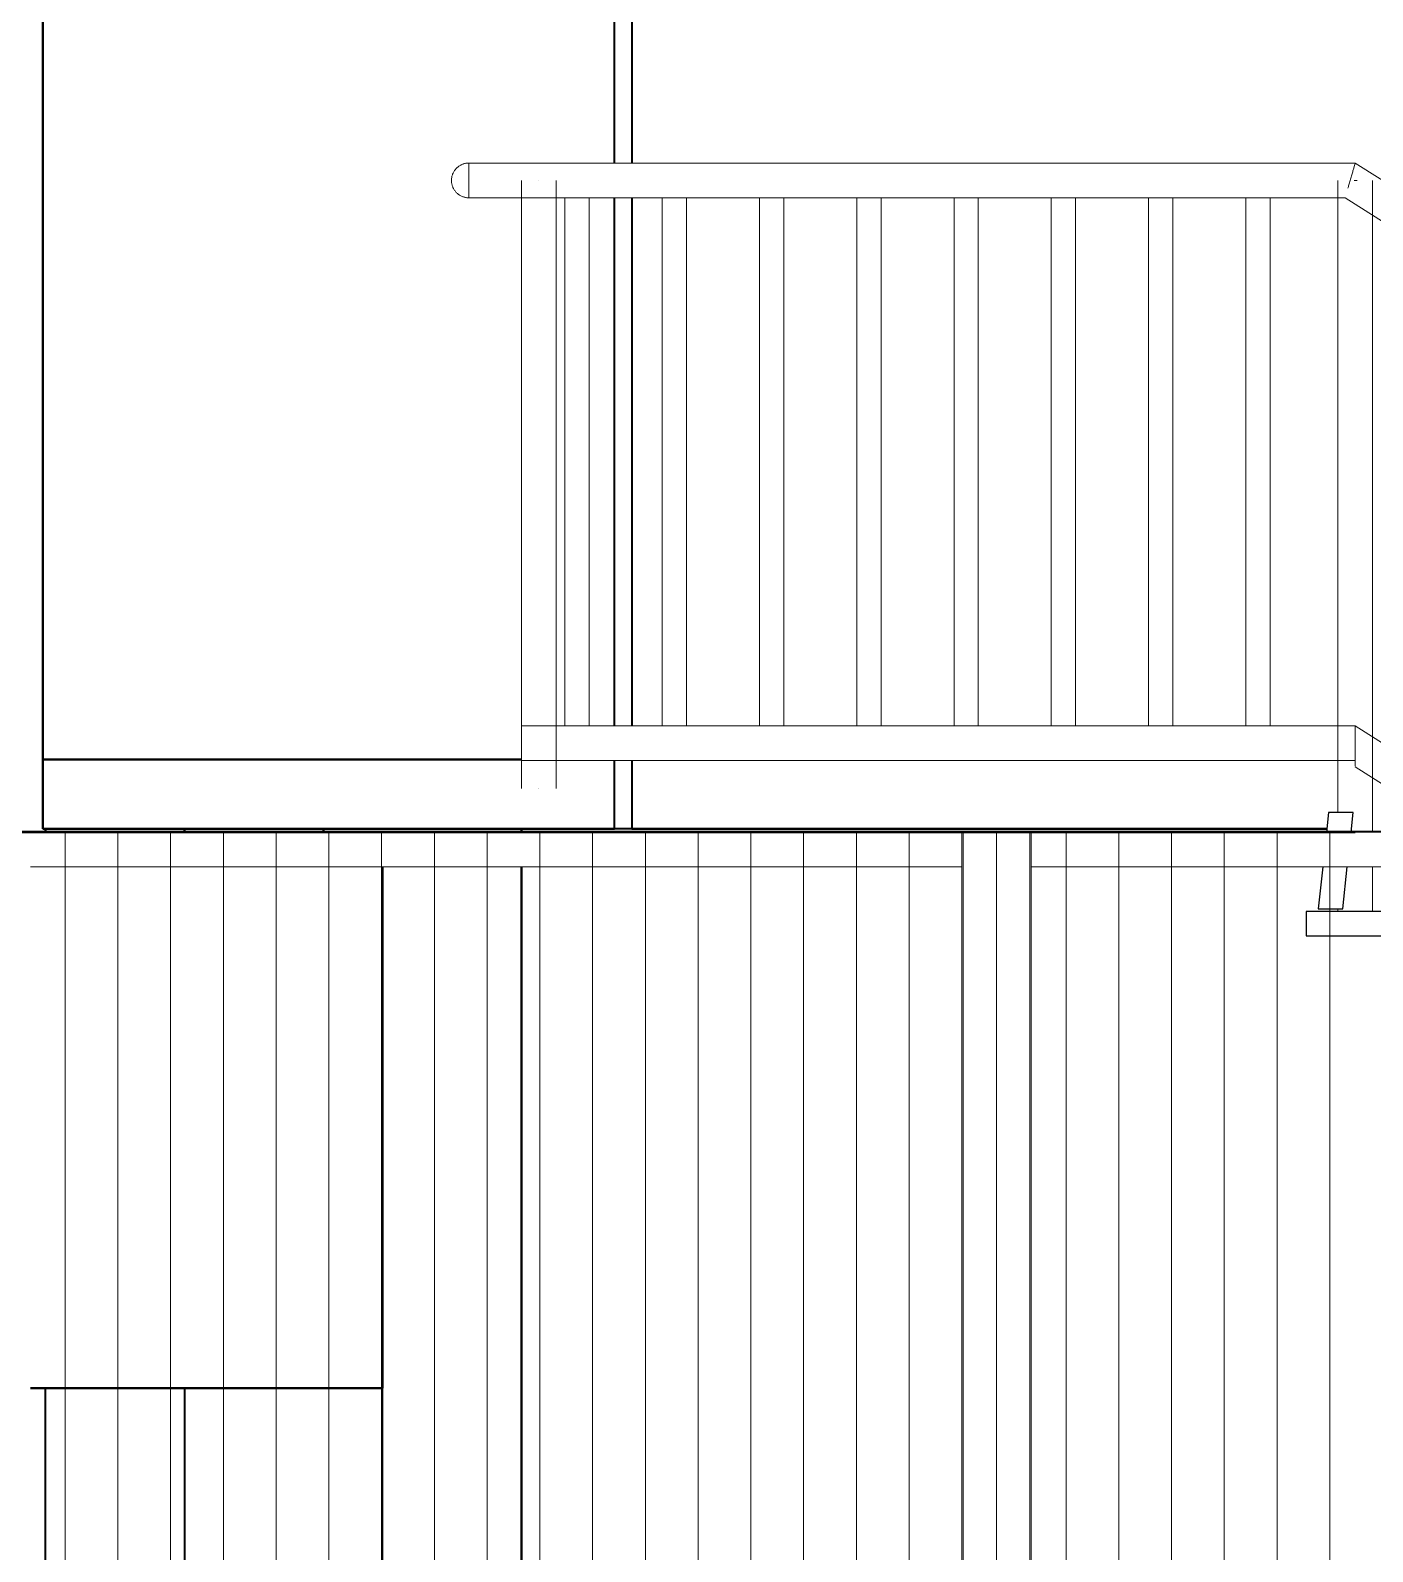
# Model space of a CAD drawing. Header units: millimetres. Extents: x -153298 to 620751, y -313239 to 250031.
# Drawn here: x 97261 to 99193, y -283537 to -281348 of the extents above; entities that cross this region are included whole.
import ezdxf

# ---------------------------------------------------------------- set-up
doc = ezdxf.new("R2010")
doc.units = ezdxf.units.MM
for name, color, linetype, lineweight in [('A-FLOR-E', 7, 'Continuous', 35), ('A-FLOR-HRAL', 7, 'Continuous', 25), ('A-GENM', 7, 'Continuous', 9), ('A-GLAZ-CURT', 7, 'Continuous', 9), ('I-WALL-E', 7, 'Continuous', 35), ('S-STRS-E', 7, 'Continuous', 25), ('WALL-E', 7, 'Continuous', 35)]:
    doc.layers.add(name, color=color, linetype=linetype, lineweight=lineweight)

# ---------------------------------------------------------------- blocks, each defined once
blk = doc.blocks.new('DPA_CP_Entrance Louver Grill Vertical Z - Louver Grill Vertical Z-V9-2120-01 ENTRANCE 1 SECTION A')
at = {"layer": 'A-GLAZ-CURT', "color": 7}
for p, q in [((-886039, 113945.1), (-884598.5, 113945.1)), ((-886039, 113945.1), (-884598.5, 113945.1)), ((-884598.5, 113945.1), (-884648.5, 113945.1)), ((-884648.5, 113945.1), (-884598.5, 113945.1)), ((-884648.5, 113945.1), (-884646.5, 113945.1)), ((-884598.5, 113945.1), (-884648.5, 113945.1)), ((-884648.5, 106137.3), (-884648.5, 113945.1)), ((-884648.5, 113945.1), (-884648.5, 106137.3)), ((-884646.5, 113945.1), (-884598.5, 113945.1)), ((-884646.5, 113945.1), (-884646.5, 106137.3)), ((-884646.5, 113945.1), (-884646.5, 106137.3)), ((-884598.5, 106137.3), (-884598.5, 113945.1)), ((-884598.5, 113945.1), (-884598.5, 106137.3)), ((-884598.5, 113945.1), (-884598.5, 106137.3)), ((-884598.5, 113945.1), (-884598.5, 106137.3)), ((-884598.5, 113895.1), (-884598.5, 113945.1)), ((-884598.5, 113945.1), (-884598.5, 113895.1)), ((-884648.5, 113895.1), (-885989, 113895.1)), ((-885989, 113895.1), (-884648.5, 113895.1)), ((-884648.5, 113895.1), (-884648.5, 106137.3)), ((-884648.5, 113895.1), (-884648.5, 106137.3))]:
    blk.add_line(p, q, dxfattribs=at)
blk = doc.blocks.new('DPA_CP_Entrance Louver Grill Vertical Z - Louver Grill Vertical Z-V10-2120-01 ENTRANCE 1 SECTION A')
at = {"layer": 'A-GLAZ-CURT', "color": 7}
for p, q in [((-884548.5, 113945.1), (-884598.5, 113945.1)), ((-884598.5, 113945.1), (-884548.5, 113945.1)), ((-884598.5, 113945.1), (-884598.5, 106137.3)), ((-884598.5, 113945.1), (-884598.5, 106137.3)), ((-884548.5, 113945.1), (-884598.5, 113945.1)), ((-884598.5, 113945.1), (-884550.5, 113945.1)), ((-884598.5, 106137.3), (-884598.5, 113945.1)), ((-884598.5, 106137.3), (-884598.5, 113945.1)), ((-884598.5, 113895.1), (-884598.5, 113945.1)), ((-884598.5, 113945.1), (-884598.5, 113895.1)), ((-884598.5, 113945.1), (-883157.9, 113945.1)), ((-884598.5, 113945.1), (-883157.9, 113945.1)), ((-884550.5, 113945.1), (-884548.5, 113945.1)), ((-884550.5, 106137.3), (-884550.5, 113945.1)), ((-884550.5, 106137.3), (-884550.5, 113945.1)), ((-884548.5, 106137.3), (-884548.5, 113945.1)), ((-884548.5, 113945.1), (-884548.5, 106137.3)), ((-884548.5, 106137.3), (-884548.5, 113895.1)), ((-884548.5, 113895.1), (-884548.5, 106137.3)), ((-883207.9, 113895.1), (-884548.5, 113895.1)), ((-884548.5, 113895.1), (-883207.9, 113895.1))]:
    blk.add_line(p, q, dxfattribs=at)
blk = doc.blocks.new('GM_Louver Grill Vertical Z - Z Profile-V55-2120-01 ENTRANCE 1 SECTION A')
at = {"layer": 'A-GENM', "color": 7}
blk.add_line((-882906.1, 106137.3), (-882906.1, 113945.1), dxfattribs=at)
blk = doc.blocks.new('GM_Louver Grill Vertical Z - Z Profile-V87-2120-01 ENTRANCE 1 SECTION A')
at = {"layer": 'A-GENM', "color": 7}
blk.add_line((-884498.5, 106137.3), (-884498.5, 113945.1), dxfattribs=at)
blk = doc.blocks.new('Railing - Half Circle_25mm-V282-2120-01 ENTRANCE 1 SECTION A')
at = {"layer": 'A-FLOR-HRAL', "color": 7, "lineweight": 9}
for p, q in [((-885358, 114883.3), (-885358, 114907)), ((-885358, 114907), (-885358, 114883.3)), ((-885358, 114883.3), (-885358, 114859.5)), ((-885358, 114859.5), (-885358, 114883.3))]:
    blk.add_line(p, q, dxfattribs=at)
at = {"layer": 'A-FLOR-HRAL', "color": 7, "lineweight": 9, "flags": 128}
for points in [[(-885373.1, 114903.2), (-885372.3, 114903.7), (-885371.5, 114904.3), (-885370.7, 114904.8), (-885369.8, 114905.3), (-885368.9, 114905.8), (-885368, 114906.2), (-885367.1, 114906.6), (-885366.1, 114906.9), (-885365.2, 114907.2), (-885364.2, 114907.5), (-885363.2, 114907.7), (-885362.2, 114907.9), (-885361.3, 114908.1), (-885360.3, 114908.2), (-885359.3, 114908.2), (-885358.3, 114908.3), (-885358, 114908.3)], [(-885383, 114883.3), (-885383, 114884.3), (-885382.9, 114885.3), (-885382.8, 114886.3), (-885382.7, 114887.3), (-885382.5, 114888.2), (-885382.3, 114889.2), (-885382, 114890.2), (-885381.7, 114891.1), (-885381.4, 114892.1), (-885381, 114893), (-885380.6, 114893.9), (-885380.2, 114894.8), (-885379.7, 114895.7), (-885379.2, 114896.5), (-885378.6, 114897.4), (-885378.1, 114898.2), (-885377.4, 114899), (-885376.8, 114899.8), (-885376.1, 114900.5), (-885375.4, 114901.2)], [(-885375.2, 114865.1), (-885375.9, 114865.9), (-885376.6, 114866.6), (-885377.3, 114867.3), (-885377.9, 114868.1), (-885378.5, 114868.9), (-885379, 114869.8), (-885379.6, 114870.6), (-885380, 114871.5), (-885380.5, 114872.4), (-885380.9, 114873.3), (-885381.3, 114874.2), (-885381.6, 114875.1), (-885382, 114876.1), (-885382.2, 114877.1), (-885382.4, 114878), (-885382.6, 114879), (-885382.8, 114880), (-885382.9, 114881), (-885383, 114882), (-885383, 114883), (-885383, 114883.3)], [(-885368.6, 114860.7), (-885369.5, 114861.1), (-885370.4, 114861.6), (-885371.3, 114862.1), (-885372.1, 114862.6), (-885372.9, 114863.2)], [(-885358, 114858.3), (-885359, 114858.3), (-885360, 114858.3), (-885361, 114858.4), (-885362, 114858.6), (-885363, 114858.8), (-885363.9, 114859), (-885364.9, 114859.2), (-885365.9, 114859.5), (-885366.8, 114859.9)]]:
    blk.add_lwpolyline(points, dxfattribs=at)
blk = doc.blocks.new('Railing - Post_50mm-18334303-2120-01 ENTRANCE 1 SECTION A')
at = {"layer": 'A-FLOR-HRAL', "color": 7, "lineweight": 9}
for p, q in [((-884089.9, 114883.3), (-884089.9, 114883.3)), ((-884082.4, 113830.8), (-884082.4, 113830.8)), ((-884082.4, 113830.8), (-884082.4, 113830.8))]:
    blk.add_line(p, q, dxfattribs=at)
blk = doc.blocks.new('Railing - Post_50mm-V316-2120-01 ENTRANCE 1 SECTION A')
at = {"layer": 'A-FLOR-HRAL', "color": 7, "lineweight": 9}
for p, q in [((-885257.4, 114883.3), (-885257.4, 114883.3)), ((-885257.4, 114883.3), (-885257.4, 114883.3)), ((-885257.4, 114008.3), (-885257.4, 114008.3)), ((-885257.4, 114008.3), (-885257.4, 114008.3))]:
    blk.add_line(p, q, dxfattribs=at)
blk = doc.blocks.new('Railing - Railing-15920061-2120-01 ENTRANCE 1 SECTION A')
at = {"layer": 'A-FLOR-HRAL', "color": 7, "lineweight": 9}
for p, q in [((-884082.4, 114073.3), (-884082.4, 114097.4)), ((-884082.4, 114097.4), (-884082.4, 114073.3)), ((-884082.4, 114073.3), (-884082.4, 114055.6)), ((-884082.4, 114055.6), (-884082.4, 114073.3)), ((-884082.4, 114055.5), (-884082.4, 114049.1)), ((-884082.4, 114049.1), (-884082.4, 114055.5))]:
    blk.add_line(p, q, dxfattribs=at)
at = {"layer": 'A-FLOR-HRAL', "color": 7, "lineweight": 9, "flags": 128}
for points in [[(-884082.4, 114068.7), (-884082.4, 114076.3), (-884082.4, 114083.5), (-884082.4, 114089.6), (-884082.4, 114094.3), (-884082.4, 114097.3)], [(-884082.4, 114097.3), (-884082.4, 114094.3), (-884082.4, 114089.6), (-884082.4, 114083.5), (-884082.4, 114076.3), (-884082.4, 114068.7)], [(-884082.4, 114068.7), (-884082.4, 114061), (-884082.4, 114053.9), (-884082.4, 114047.7), (-884082.4, 114043), (-884082.4, 114040.1)], [(-884082.4, 114040.1), (-884082.4, 114043), (-884082.4, 114047.7), (-884082.4, 114053.9), (-884082.4, 114061), (-884082.4, 114068.7)]]:
    blk.add_lwpolyline(points, dxfattribs=at)
at = {"color": 7}
for name in ['Railing - Post_50mm-V316-2120-01 ENTRANCE 1 SECTION A', 'Railing - Post_50mm-18334303-2120-01 ENTRANCE 1 SECTION A']:
    blk.add_blockref(name, (0, 0), dxfattribs=at)
blk = doc.blocks.new('Top Rail Type - Half Circle_25mm-V318-2120-01 ENTRANCE 1 SECTION A')
at = {"layer": 'A-FLOR-HRAL', "color": 7, "lineweight": 9}
for p, q in [((-885358, 114883.3), (-885358, 114907)), ((-885358, 114907), (-885358, 114883.3)), ((-885358, 114883.3), (-885358, 114859.5)), ((-885358, 114859.5), (-885358, 114883.3))]:
    blk.add_line(p, q, dxfattribs=at)
at = {"layer": 'A-FLOR-HRAL', "color": 7, "lineweight": 9, "flags": 128}
for points in [[(-885373.1, 114903.2), (-885372.3, 114903.7), (-885371.5, 114904.3), (-885370.7, 114904.8), (-885369.8, 114905.3), (-885368.9, 114905.8), (-885368, 114906.2), (-885367.1, 114906.6), (-885366.1, 114906.9), (-885365.2, 114907.2), (-885364.2, 114907.5), (-885363.2, 114907.7), (-885362.2, 114907.9), (-885361.3, 114908.1), (-885360.3, 114908.2), (-885359.3, 114908.2), (-885358.3, 114908.3), (-885358, 114908.3)], [(-885383, 114883.3), (-885383, 114884.3), (-885382.9, 114885.3), (-885382.8, 114886.3), (-885382.7, 114887.3), (-885382.5, 114888.2), (-885382.3, 114889.2), (-885382, 114890.2), (-885381.7, 114891.1), (-885381.4, 114892.1), (-885381, 114893), (-885380.6, 114893.9), (-885380.2, 114894.8), (-885379.7, 114895.7), (-885379.2, 114896.5), (-885378.6, 114897.4), (-885378.1, 114898.2), (-885377.4, 114899), (-885376.8, 114899.8), (-885376.1, 114900.5), (-885375.4, 114901.2)], [(-885375.2, 114865.1), (-885375.9, 114865.9), (-885376.6, 114866.6), (-885377.3, 114867.3), (-885377.9, 114868.1), (-885378.5, 114868.9), (-885379, 114869.8), (-885379.6, 114870.6), (-885380, 114871.5), (-885380.5, 114872.4), (-885380.9, 114873.3), (-885381.3, 114874.2), (-885381.6, 114875.1), (-885382, 114876.1), (-885382.2, 114877.1), (-885382.4, 114878), (-885382.6, 114879), (-885382.8, 114880), (-885382.9, 114881), (-885383, 114882), (-885383, 114883), (-885383, 114883.3)], [(-885368.6, 114860.7), (-885369.5, 114861.1), (-885370.4, 114861.6), (-885371.3, 114862.1), (-885372.1, 114862.6), (-885372.9, 114863.2)], [(-885358, 114858.3), (-885359, 114858.3), (-885360, 114858.3), (-885361, 114858.4), (-885362, 114858.6), (-885363, 114858.8), (-885363.9, 114859), (-885364.9, 114859.2), (-885365.9, 114859.5), (-885366.8, 114859.9)]]:
    blk.add_lwpolyline(points, dxfattribs=at)
blk = doc.blocks.new('Top Rail Type - Top Rail_Internal_-15920065-2120-01 ENTRANCE 1 SECTION A')
at = {"layer": 'A-FLOR-HRAL', "color": 7, "lineweight": 9}
for p, q in [((-885358, 114905.6), (-885358, 114907.4)), ((-885358, 114907.4), (-885358, 114905.6)), ((-885358, 114883.3), (-885358, 114904.9)), ((-885358, 114904.9), (-885358, 114883.3)), ((-885358, 114883.3), (-885358, 114859.1)), ((-885358, 114859.1), (-885358, 114883.3))]:
    blk.add_line(p, q, dxfattribs=at)
for points in [[(-884089.6, 114883.3), (-884089, 114885.5), (-884087.7, 114889.8), (-884086, 114895.9), (-884084.4, 114901.1), (-884083.3, 114905.2), (-884082.8, 114906.9), (-884082.6, 114907.4)], [(-884082.6, 114907.4), (-884082.8, 114906.8), (-884083.3, 114905.2), (-884084.4, 114901.1), (-884086, 114895.9), (-884087.7, 114889.8), (-884089, 114885.5), (-884089.6, 114883.3)]]:
    blk.add_open_spline(points, degree=3, dxfattribs=at)
blk = doc.blocks.new('Railing - Half Circle_25mm-V319-2120-01 ENTRANCE 1 SECTION A')
at = {"layer": 'A-FLOR-HRAL', "color": 7, "lineweight": 9}
for p, q in [((-885358, 114883.3), (-885358, 114907)), ((-885358, 114907), (-885358, 114883.3)), ((-885358, 114883.3), (-885358, 114859.5)), ((-885358, 114859.5), (-885358, 114883.3))]:
    blk.add_line(p, q, dxfattribs=at)
at = {"layer": 'A-FLOR-HRAL', "color": 7, "lineweight": 9, "flags": 128}
for points in [[(-885383, 114883.3), (-885383, 114884.3), (-885382.9, 114885.3), (-885382.8, 114886.3), (-885382.7, 114887.3), (-885382.5, 114888.2), (-885382.3, 114889.2), (-885382, 114890.2), (-885381.7, 114891.1), (-885381.4, 114892.1), (-885381, 114893), (-885380.6, 114893.9), (-885380.2, 114894.8), (-885379.7, 114895.7), (-885379.2, 114896.5), (-885378.6, 114897.4), (-885378.1, 114898.2), (-885377.4, 114899), (-885376.8, 114899.8), (-885376.1, 114900.5), (-885375.4, 114901.2), (-885374.7, 114901.9), (-885373.9, 114902.5), (-885373.1, 114903.2), (-885372.3, 114903.7), (-885371.5, 114904.3), (-885370.7, 114904.8), (-885369.8, 114905.3), (-885368.9, 114905.8), (-885368, 114906.2), (-885367.1, 114906.6), (-885366.1, 114906.9), (-885365.2, 114907.2), (-885364.2, 114907.5), (-885363.2, 114907.7), (-885362.2, 114907.9), (-885361.3, 114908.1), (-885360.3, 114908.2), (-885359.3, 114908.2), (-885358.3, 114908.3), (-885358, 114908.3)], [(-885358, 114858.3), (-885359, 114858.3), (-885360, 114858.3), (-885361, 114858.4), (-885362, 114858.6), (-885363, 114858.8), (-885363.9, 114859), (-885364.9, 114859.2), (-885365.9, 114859.5), (-885366.8, 114859.9), (-885367.7, 114860.2), (-885368.6, 114860.7), (-885369.5, 114861.1), (-885370.4, 114861.6), (-885371.3, 114862.1), (-885372.1, 114862.6), (-885372.9, 114863.2), (-885373.7, 114863.8), (-885374.5, 114864.5), (-885375.2, 114865.1), (-885375.9, 114865.9), (-885376.6, 114866.6), (-885377.3, 114867.3), (-885377.9, 114868.1), (-885378.5, 114868.9), (-885379, 114869.8), (-885379.6, 114870.6), (-885380, 114871.5), (-885380.5, 114872.4), (-885380.9, 114873.3), (-885381.3, 114874.2), (-885381.6, 114875.1), (-885382, 114876.1), (-885382.2, 114877.1), (-885382.4, 114878), (-885382.6, 114879), (-885382.8, 114880), (-885382.9, 114881), (-885383, 114882), (-885383, 114883), (-885383, 114883.3)]]:
    blk.add_lwpolyline(points, dxfattribs=at)
blk = doc.blocks.new('Railing - 35mm-14343221-2120-01 ENTRANCE 1 SECTION A')
at = {"layer": 'A-FLOR-HRAL', "color": 7, "lineweight": 9}
for p, q in [((-890509.9, 114795.1), (-890509.9, 114035.1)), ((-890492.4, 114795.1), (-890509.9, 114795.1)), ((-890474.9, 114795.1), (-890492.4, 114795.1)), ((-890474.9, 114035.1), (-890474.9, 114795.1)), ((-890509.9, 114035.1), (-890492.4, 114035.1)), ((-890492.4, 114035.1), (-890474.9, 114035.1))]:
    blk.add_line(p, q, dxfattribs=at)
blk = doc.blocks.new('Railing - Post_50mm-V339-2120-01 ENTRANCE 1 SECTION A')
at = {"layer": 'A-FLOR-HRAL', "color": 7, "lineweight": 9}
for p, q in [((-884107.4, 113973.3), (-884107.4, 114883.3)), ((-884089.9, 114883.3), (-884089.9, 114883.3)), ((-884084, 114883.3), (-884082.4, 114883.3)), ((-884082.4, 114883.3), (-884079.7, 114883.3)), ((-884057.4, 114883.3), (-884057.4, 113945.1)), ((-884057.4, 113895.1), (-884057.4, 113830.8)), ((-884107.4, 113830.8), (-884107.4, 113834.8)), ((-884082.4, 113830.8), (-884082.4, 113830.8)), ((-884082.4, 113830.8), (-884082.4, 113830.8))]:
    blk.add_line(p, q, dxfattribs=at)
blk = doc.blocks.new('Railing - Post_50mm-V50-2120-01 ENTRANCE 1 SECTION A')
at = {"layer": 'A-FLOR-HRAL', "color": 7, "lineweight": 9}
for p, q in [((-890797.4, 114820.1), (-890797.4, 113945.1)), ((-890772.4, 114820.1), (-890772.4, 114820.1)), ((-890772.4, 114820.1), (-890772.4, 114820.1)), ((-890747.4, 113945.1), (-890747.4, 114820.1)), ((-890772.4, 113945.1), (-890772.4, 113945.1)), ((-890772.4, 113945.1), (-890772.4, 113945.1))]:
    blk.add_line(p, q, dxfattribs=at)
blk = doc.blocks.new('Railing - Railing-15921398-2120-01 ENTRANCE 1 SECTION A')
at = {"layer": 'A-FLOR-HRAL', "color": 7, "lineweight": 9}
for p, q in [((-884082.4, 114098.3), (-885282.4, 114098.3)), ((-885282.4, 114073.3), (-885282.4, 114098.3)), ((-883840.7, 113945.1), (-884082.4, 114098.3)), ((-884082.4, 114073.3), (-884082.4, 114097.4)), ((-884082.4, 114097.4), (-884082.4, 114073.3)), ((-885282.4, 114048.3), (-885282.4, 114073.3)), ((-884082.4, 114073.3), (-884082.4, 114055.6)), ((-884082.4, 114055.6), (-884082.4, 114073.3)), ((-884082.4, 114055.5), (-884082.4, 114049.1)), ((-884082.4, 114049.1), (-884082.4, 114055.5)), ((-885282.4, 114048.3), (-884082.4, 114048.3)), ((-884082.4, 114039.1), (-883934.1, 113945.1))]:
    blk.add_line(p, q, dxfattribs=at)
at = {"layer": 'A-FLOR-HRAL', "color": 7, "lineweight": 9, "flags": 128}
for points in [[(-884082.4, 114068.7), (-884082.4, 114076.3), (-884082.4, 114083.5), (-884082.4, 114089.6), (-884082.4, 114094.3), (-884082.4, 114097.3)], [(-884082.4, 114097.3), (-884082.4, 114094.3), (-884082.4, 114089.6), (-884082.4, 114083.5), (-884082.4, 114076.3), (-884082.4, 114068.7)], [(-884082.4, 114068.7), (-884082.4, 114061), (-884082.4, 114053.9), (-884082.4, 114047.7), (-884082.4, 114043), (-884082.4, 114040.1)], [(-884082.4, 114040.1), (-884082.4, 114043), (-884082.4, 114047.7), (-884082.4, 114053.9), (-884082.4, 114061), (-884082.4, 114068.7)]]:
    blk.add_lwpolyline(points, dxfattribs=at)
at = {"color": 7, "extrusion": (0, 0, -1), "zscale": -1}
for name, p in [('Railing - Post_50mm-V50-2120-01 ENTRANCE 1 SECTION A', (1776029.7, 63.1)), ('Railing - 35mm-14343221-2120-01 ENTRANCE 1 SECTION A', (1775694.7, 63.1)), ('Railing - 35mm-14343221-2120-01 ENTRANCE 1 SECTION A', (1775554.7, 63.1)), ('Railing - 35mm-14343221-2120-01 ENTRANCE 1 SECTION A', (1775414.7, 63.1)), ('Railing - 35mm-14343221-2120-01 ENTRANCE 1 SECTION A', (1775274.7, 63.1)), ('Railing - 35mm-14343221-2120-01 ENTRANCE 1 SECTION A', (1775134.7, 63.1)), ('Railing - 35mm-14343221-2120-01 ENTRANCE 1 SECTION A', (1774994.7, 63.1)), ('Railing - 35mm-14343221-2120-01 ENTRANCE 1 SECTION A', (1774854.7, 63.1)), ('Railing - 35mm-14343221-2120-01 ENTRANCE 1 SECTION A', (1774714.7, 63.1))]:
    blk.add_blockref(name, p, dxfattribs=at)
at = {"color": 7}
blk.add_blockref('Railing - Post_50mm-V339-2120-01 ENTRANCE 1 SECTION A', (0, 0), dxfattribs=at)
blk = doc.blocks.new('Top Rail Type - Half Circle_25mm-V52-2120-01 ENTRANCE 1 SECTION A')
at = {"layer": 'A-FLOR-HRAL', "color": 7, "lineweight": 9}
for p, q in [((-890873, 114820.1), (-890873, 114843.9)), ((-890873, 114843.9), (-890873, 114820.1)), ((-890873, 114820.1), (-890873, 114796.3)), ((-890873, 114796.3), (-890873, 114820.1))]:
    blk.add_line(p, q, dxfattribs=at)
at = {"layer": 'A-FLOR-HRAL', "color": 7, "lineweight": 9, "flags": 128}
for points in [[(-890898, 114820.1), (-890898, 114821.1), (-890897.9, 114822.1), (-890897.8, 114823.1), (-890897.7, 114824.1), (-890897.5, 114825.1), (-890897.3, 114826.1), (-890897, 114827), (-890896.7, 114828), (-890896.4, 114828.9), (-890896, 114829.9), (-890895.6, 114830.8), (-890895.2, 114831.7), (-890894.7, 114832.5), (-890894.2, 114833.4), (-890893.6, 114834.2), (-890893.1, 114835.1), (-890892.4, 114835.8), (-890891.8, 114836.6), (-890891.1, 114837.3), (-890890.4, 114838.1), (-890889.7, 114838.7), (-890888.9, 114839.4), (-890888.1, 114840), (-890887.3, 114840.6), (-890886.5, 114841.2), (-890885.7, 114841.7), (-890884.8, 114842.2), (-890883.9, 114842.6), (-890883, 114843), (-890882.1, 114843.4), (-890881.1, 114843.8), (-890880.2, 114844.1), (-890879.2, 114844.3), (-890878.2, 114844.6), (-890877.2, 114844.8), (-890876.3, 114844.9), (-890875.3, 114845), (-890874.3, 114845.1), (-890873.3, 114845.1), (-890873, 114845.1)], [(-890873, 114795.1), (-890874, 114795.1), (-890875, 114795.2), (-890876, 114795.3), (-890877, 114795.4), (-890878, 114795.6), (-890878.9, 114795.8), (-890879.9, 114796.1), (-890880.9, 114796.4), (-890881.8, 114796.7), (-890882.7, 114797.1), (-890883.6, 114797.5), (-890884.5, 114797.9), (-890885.4, 114798.4), (-890886.3, 114798.9), (-890887.1, 114799.5), (-890887.9, 114800.1), (-890888.7, 114800.7), (-890889.5, 114801.3), (-890890.2, 114802), (-890890.9, 114802.7), (-890891.6, 114803.4), (-890892.3, 114804.2), (-890892.9, 114805), (-890893.5, 114805.8), (-890894, 114806.6), (-890894.6, 114807.5), (-890895, 114808.3), (-890895.5, 114809.2), (-890895.9, 114810.1), (-890896.3, 114811.1), (-890896.6, 114812), (-890897, 114813), (-890897.2, 114813.9), (-890897.4, 114814.9), (-890897.6, 114815.9), (-890897.8, 114816.9), (-890897.9, 114817.9), (-890898, 114818.9), (-890898, 114819.9), (-890898, 114820.1)]]:
    blk.add_lwpolyline(points, dxfattribs=at)
blk = doc.blocks.new('Top Rail Type - Top Rail_Internal_-15921409-2120-01 ENTRANCE 1 SECTION A')
at = {"layer": 'A-FLOR-HRAL', "color": 7, "lineweight": 9}
for p, q in [((-885282.4, 114908.3), (-885358, 114908.3)), ((-885358, 114883.3), (-885358, 114908.3)), ((-885358, 114907.4), (-885358, 114905.6)), ((-885358, 114904.9), (-885358, 114883.3)), ((-884082.4, 114908.3), (-885282.4, 114908.3)), ((-882562.4, 113945.1), (-884082.4, 114908.3)), ((-885358, 114883.3), (-885358, 114859.1)), ((-885358, 114858.3), (-885358, 114883.3)), ((-885358, 114858.3), (-885282.4, 114858.3)), ((-885282.4, 114858.3), (-884096.9, 114858.3)), ((-884096.9, 114858.3), (-882655.8, 113945.1))]:
    blk.add_line(p, q, dxfattribs=at)
for points, knots in [([(-884082.4, 114908.3), (-884082.4, 114908.3), (-884082.9, 114906.5), (-884084.4, 114901.1), (-884086, 114895.9), (-884087.7, 114889.8), (-884089, 114885.5), (-884089.6, 114883.3)], [0.5, 0.5, 0.5, 0.5, 0.6666667, 0.75, 0.8333333, 0.9166667, 1, 1, 1, 1]), ([(-884089.6, 114883.3), (-884090.2, 114881.1), (-884091.4, 114877.2), (-884092.5, 114873.5), (-884092.9, 114872)], [0, 0, 0, 0, 0.0833333, 0.1488473, 0.1488473, 0.1488473, 0.1488473])]:
    blk.add_open_spline(points, degree=3, knots=knots, dxfattribs=at)
blk.add_open_spline([(-884089.6, 114883.3), (-884089, 114885.5), (-884087.7, 114889.8), (-884086, 114895.9), (-884084.4, 114901.1), (-884083.3, 114905.2), (-884082.8, 114906.9), (-884082.6, 114907.4)], degree=3, dxfattribs=at)

msp = doc.modelspace()

# ---------------------------------------------------------------- linework, layer by layer
at = {"color": 7}
msp.add_lwpolyline([(88568.6559, -282500.0016), (101532.88, -282500.0016), (101532.88, -290896.753), (88568.6559, -290896.753)], close=True, dxfattribs=at)
at = {"layer": 'A-FLOR-E', "color": 7}
for p, q in [((97767.88, -282501.6324), (99167.88, -282501.6324)), ((99126.6252, -282501.6324), (97767.88, -282501.6324)), ((97767.88, -282801.6324), (97767.88, -282701.6324)), ((97767.88, -282701.6324), (97767.88, -282801.6324))]:
    msp.add_line(p, q, dxfattribs=at)
at = {"layer": 'I-WALL-E', "color": 7}
for p, q in [((97279.13, -278146.753), (97279.13, -282496.753)), ((97279.13, -282496.753), (97279.13, -278146.753)), ((98101.88, -281538.5786), (98101.88, -278146.753)), ((98101.88, -281538.5786), (98101.88, -278146.753)), ((98126.88, -278146.753), (98126.88, -281538.5964)), ((98126.88, -278146.753), (98126.88, -281538.5964)), ((98101.88, -282348.5786), (98101.88, -281588.4835)), ((98101.88, -282348.5786), (98101.88, -281588.4835)), ((98126.88, -281588.4835), (98126.88, -282348.5963)), ((98126.88, -281588.4835), (98126.88, -282348.5963)), ((97967.88, -282396.753), (97279.13, -282396.753)), ((97279.13, -282396.753), (97967.88, -282396.753)), ((98101.88, -282496.753), (98101.88, -282398.4835)), ((98101.88, -282496.753), (98101.88, -282398.4835)), ((98126.88, -282398.4835), (98126.88, -282496.753)), ((98126.88, -282398.4835), (98126.88, -282496.753)), ((97279.13, -282496.753), (98101.88, -282496.753)), ((99127.1539, -282496.753), (97279.13, -282496.753)), ((97282.88, -282501.6324), (97282.88, -282496.753)), ((97282.88, -282496.753), (97282.88, -282501.6324)), ((97282.88, -282501.6324), (97282.88, -282496.753)), ((97482.88, -282501.6324), (97482.88, -282496.753)), ((97482.88, -282496.753), (97482.88, -282501.6324)), ((98126.88, -282496.753), (98101.88, -282496.753)), ((98126.88, -282496.753), (99127.1539, -282496.753)), ((97282.88, -289896.753), (97282.88, -283301.6324)), ((97482.88, -283301.4725), (97482.88, -289896.753))]:
    msp.add_line(p, q, dxfattribs=at)
at = {"layer": 'S-STRS-E', "color": 7}
for p, q in [((99129.6751, -282473.4835), (99126.6252, -282501.6324)), ((99164.88, -282473.4835), (99129.6751, -282473.4835)), ((99161.83, -282501.6324), (99164.88, -282473.4835)), ((99121.2077, -282551.6324), (99114.6751, -282611.9235)), ((99149.88, -282611.9235), (99156.4125, -282551.6324)), ((99397.38, -282615.9114), (99097.175, -282615.9114)), ((99097.175, -282615.9114), (99097.175, -282650.9114)), ((99114.6751, -282611.9235), (99149.88, -282611.9235)), ((99097.175, -282650.9114), (99409.6751, -282650.9114))]:
    msp.add_line(p, q, dxfattribs=at)
at = {"layer": 'WALL-E', "color": 7}
for p, q in [((88767.88, -282501.6324), (97282.88, -282501.6324)), ((89067.88, -282501.6324), (97767.88, -282501.6324)), ((97767.88, -282501.6324), (89067.88, -282501.6324)), ((97767.88, -282501.6324), (89067.88, -282501.6324)), ((97282.88, -282501.6324), (97282.88, -282496.753)), ((97482.88, -282496.753), (97482.88, -282501.6324)), ((97482.88, -282501.6324), (97482.88, -282496.753)), ((97482.88, -282501.6324), (97482.88, -282496.753)), ((97482.88, -282496.753), (97482.88, -282501.6324)), ((97482.88, -282501.6324), (97767.88, -282501.6324)), ((97682.88, -282496.753), (97682.88, -282501.6324)), ((97682.88, -282501.6324), (97682.88, -282496.753)), ((97767.88, -282501.6324), (97967.88, -282501.6324)), ((97767.88, -282501.6324), (97967.88, -282501.6324)), ((97967.88, -282496.753), (97967.88, -282501.6324)), ((97967.88, -282501.6324), (97967.88, -282496.753)), ((97767.88, -290309.4297), (97767.88, -282551.6324)), ((97767.88, -282551.6324), (97767.88, -283301.6324)), ((97767.88, -283301.6324), (97767.88, -282551.6324)), ((97767.88, -289896.753), (97767.88, -282551.6324)), ((97967.88, -290309.4297), (97967.88, -282551.6324)), ((97967.88, -282551.6324), (97967.88, -286896.753)), ((97967.88, -282551.6324), (97967.88, -286696.753)), ((97967.88, -286696.753), (97967.88, -282551.6324)), ((97767.88, -283301.6324), (97261.2133, -283301.6324)), ((97261.2133, -283301.6324), (97767.88, -283301.6324))]:
    msp.add_line(p, q, dxfattribs=at)

# ---------------------------------------------------------------- block references
at = {"layer": 'A-FLOR-HRAL', "color": 7, "lineweight": 9}
for name, p in [('Railing - Half Circle_25mm-V282-2120-01 ENTRANCE 1 SECTION A', (983250.2539, -396446.753)), ('Top Rail Type - Half Circle_25mm-V318-2120-01 ENTRANCE 1 SECTION A', (983250.2539, -396446.753)), ('Railing - Half Circle_25mm-V319-2120-01 ENTRANCE 1 SECTION A', (983250.2539, -396446.753)), ('Top Rail Type - Half Circle_25mm-V52-2120-01 ENTRANCE 1 SECTION A', (988765.2539, -396383.604)), ('Top Rail Type - Top Rail_Internal_-15921409-2120-01 ENTRANCE 1 SECTION A', (983250.2539, -396446.753)), ('Top Rail Type - Top Rail_Internal_-15920065-2120-01 ENTRANCE 1 SECTION A', (983250.2539, -396446.753)), ('Railing - Railing-15921398-2120-01 ENTRANCE 1 SECTION A', (983250.2539, -396446.753)), ('Railing - Railing-15920061-2120-01 ENTRANCE 1 SECTION A', (983250.2539, -396446.753))]:
    msp.add_blockref(name, p, dxfattribs=at)
at = {"layer": 'A-GENM', "color": 7}
for name, p in [('GM_Louver Grill Vertical Z - Z Profile-V55-2120-01 ENTRANCE 1 SECTION A', (980217.3127, -396446.753)), ('GM_Louver Grill Vertical Z - Z Profile-V55-2120-01 ENTRANCE 1 SECTION A', (980293.2277, -396446.753)), ('GM_Louver Grill Vertical Z - Z Profile-V55-2120-01 ENTRANCE 1 SECTION A', (980369.1427, -396446.753)), ('GM_Louver Grill Vertical Z - Z Profile-V55-2120-01 ENTRANCE 1 SECTION A', (980445.0578, -396446.753)), ('GM_Louver Grill Vertical Z - Z Profile-V55-2120-01 ENTRANCE 1 SECTION A', (980520.9728, -396446.753)), ('GM_Louver Grill Vertical Z - Z Profile-V55-2120-01 ENTRANCE 1 SECTION A', (980596.8878, -396446.753)), ('GM_Louver Grill Vertical Z - Z Profile-V55-2120-01 ENTRANCE 1 SECTION A', (980672.8029, -396446.753)), ('GM_Louver Grill Vertical Z - Z Profile-V55-2120-01 ENTRANCE 1 SECTION A', (980748.7179, -396446.753)), ('GM_Louver Grill Vertical Z - Z Profile-V55-2120-01 ENTRANCE 1 SECTION A', (980824.6329, -396446.753)), ('GM_Louver Grill Vertical Z - Z Profile-V55-2120-01 ENTRANCE 1 SECTION A', (980900.548, -396446.753)), ('GM_Louver Grill Vertical Z - Z Profile-V55-2120-01 ENTRANCE 1 SECTION A', (980976.463, -396446.753)), ('GM_Louver Grill Vertical Z - Z Profile-V55-2120-01 ENTRANCE 1 SECTION A', (981052.378, -396446.753)), ('GM_Louver Grill Vertical Z - Z Profile-V55-2120-01 ENTRANCE 1 SECTION A', (981128.2931, -396446.753)), ('GM_Louver Grill Vertical Z - Z Profile-V55-2120-01 ENTRANCE 1 SECTION A', (981204.2081, -396446.753)), ('GM_Louver Grill Vertical Z - Z Profile-V55-2120-01 ENTRANCE 1 SECTION A', (981280.1231, -396446.753)), ('GM_Louver Grill Vertical Z - Z Profile-V55-2120-01 ENTRANCE 1 SECTION A', (981356.0382, -396446.753)), ('GM_Louver Grill Vertical Z - Z Profile-V55-2120-01 ENTRANCE 1 SECTION A', (981431.9532, -396446.753)), ('GM_Louver Grill Vertical Z - Z Profile-V55-2120-01 ENTRANCE 1 SECTION A', (981507.8682, -396446.753)), ('GM_Louver Grill Vertical Z - Z Profile-V87-2120-01 ENTRANCE 1 SECTION A', (983250.2539, -396446.753)), ('GM_Louver Grill Vertical Z - Z Profile-V55-2120-01 ENTRANCE 1 SECTION A', (981733.7833, -396446.753)), ('GM_Louver Grill Vertical Z - Z Profile-V55-2120-01 ENTRANCE 1 SECTION A', (981809.6983, -396446.753)), ('GM_Louver Grill Vertical Z - Z Profile-V55-2120-01 ENTRANCE 1 SECTION A', (981885.6133, -396446.753)), ('GM_Louver Grill Vertical Z - Z Profile-V55-2120-01 ENTRANCE 1 SECTION A', (981961.5284, -396446.753)), ('GM_Louver Grill Vertical Z - Z Profile-V55-2120-01 ENTRANCE 1 SECTION A', (982037.4434, -396446.753))]:
    msp.add_blockref(name, p, dxfattribs=at)
at = {"layer": 'A-GLAZ-CURT', "color": 7}
for name in ['DPA_CP_Entrance Louver Grill Vertical Z - Louver Grill Vertical Z-V9-2120-01 ENTRANCE 1 SECTION A', 'DPA_CP_Entrance Louver Grill Vertical Z - Louver Grill Vertical Z-V10-2120-01 ENTRANCE 1 SECTION A']:
    msp.add_blockref(name, (983250.2539, -396446.753), dxfattribs=at)

doc.saveas('drawing.dxf')
